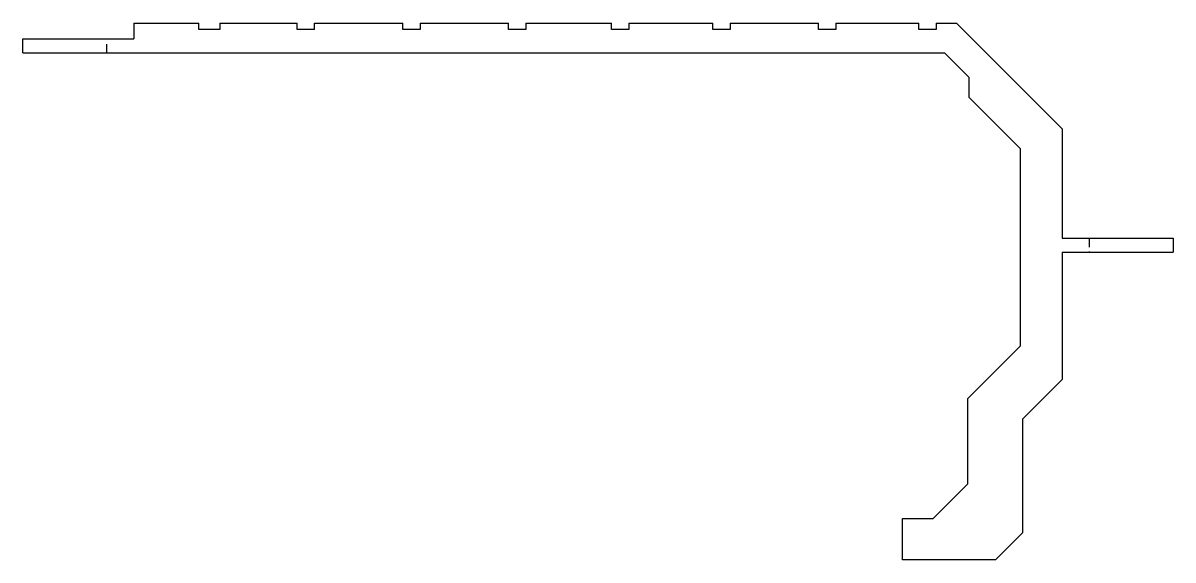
# Model space of a CAD drawing. Header units: millimetres. Extents: x -69 to 97, y -43 to 35.
import ezdxf

# ---------------------------------------------------------------- set-up
doc = ezdxf.new("R2010")
doc.units = ezdxf.units.MM
doc.linetypes.add('HIDDEN', pattern=[1.905, 1.27, -0.635])

msp = doc.modelspace()

# ---------------------------------------------------------------- linework, layer by layer
at = {"color": 7, "linetype": 'Continuous', "lineweight": 25}
for p, q in [((-52.54, 34.71), (-52.54, 32.41)), ((-52.54, 34.71), (-43.17, 34.71)), ((-43.17, 33.76), (-43.17, 34.71)), ((-40.17, 33.76), (-43.17, 33.76)), ((-40.17, 34.71), (-40.17, 33.76)), ((-40.17, 34.71), (-28.98, 34.71)), ((-28.98, 33.76), (-28.98, 34.71)), ((-26.48, 33.76), (-28.98, 33.76)), ((-26.48, 33.76), (-26.48, 34.71)), ((-26.48, 34.71), (-13.74, 34.71)), ((-13.74, 33.76), (-13.74, 34.71)), ((-11.24, 33.76), (-13.74, 33.76)), ((-11.24, 34.71), (-11.24, 33.76)), ((-11.24, 34.71), (1.5, 34.71)), ((1.5, 33.76), (1.5, 34.71)), ((4, 33.76), (1.5, 33.76)), ((4, 34.71), (4, 33.76)), ((4, 34.71), (16.36, 34.71)), ((16.36, 33.76), (16.36, 34.71)), ((18.86, 33.76), (16.36, 33.76)), ((18.86, 34.71), (18.86, 33.76)), ((18.86, 34.71), (30.96, 34.71)), ((30.96, 33.76), (30.96, 34.71)), ((33.46, 33.76), (30.96, 33.76)), ((33.46, 34.71), (33.46, 33.76)), ((33.46, 34.71), (46.2, 34.71)), ((46.2, 33.76), (46.2, 34.71)), ((48.7, 33.76), (46.2, 33.76)), ((48.7, 34.71), (48.7, 33.76)), ((48.7, 34.71), (60.68, 34.71)), ((60.68, 33.76), (60.68, 34.71)), ((63.18, 33.76), (60.68, 33.76)), ((63.18, 34.71), (63.18, 33.76)), ((63.18, 34.71), (66.11, 34.71)), ((66.11, 34.71), (81.36, 19.46)), ((-68.55, 30.41), (-68.55, 32.41)), ((-68.55, 32.41), (-52.54, 32.41)), ((-68.55, 30.41), (64.41, 30.41)), ((67.96, 26.87), (64.41, 30.41)), ((67.96, 23.97), (67.96, 26.87)), ((75.36, 16.57), (67.96, 23.97)), ((81.36, 19.46), (81.36, 3.67)), ((75.36, -11.85), (75.36, 16.57)), ((81.36, 3.67), (97.37, 3.67)), ((97.37, 3.67), (97.37, 1.67)), ((81.36, 1.67), (97.37, 1.67)), ((81.36, 1.67), (81.36, -16.73)), ((67.76, -19.45), (75.36, -11.85)), ((81.36, -16.73), (75.66, -22.43)), ((67.76, -31.75), (67.76, -19.45)), ((75.66, -22.43), (75.66, -38.83)), ((62.75, -36.75), (67.76, -31.75)), ((58.36, -42.74), (58.36, -36.75)), ((58.36, -36.75), (62.75, -36.75)), ((75.66, -38.83), (71.75, -42.74)), ((71.75, -42.74), (58.36, -42.74))]:
    msp.add_line(p, q, dxfattribs=at)
at = {"color": 7, "linetype": 'HIDDEN'}
for p, q in [((-56.47, 30.41), (-56.47, 32.41)), ((85.29, 3.67), (85.29, 1.67))]:
    msp.add_line(p, q, dxfattribs=at)

doc.saveas('drawing.dxf')
